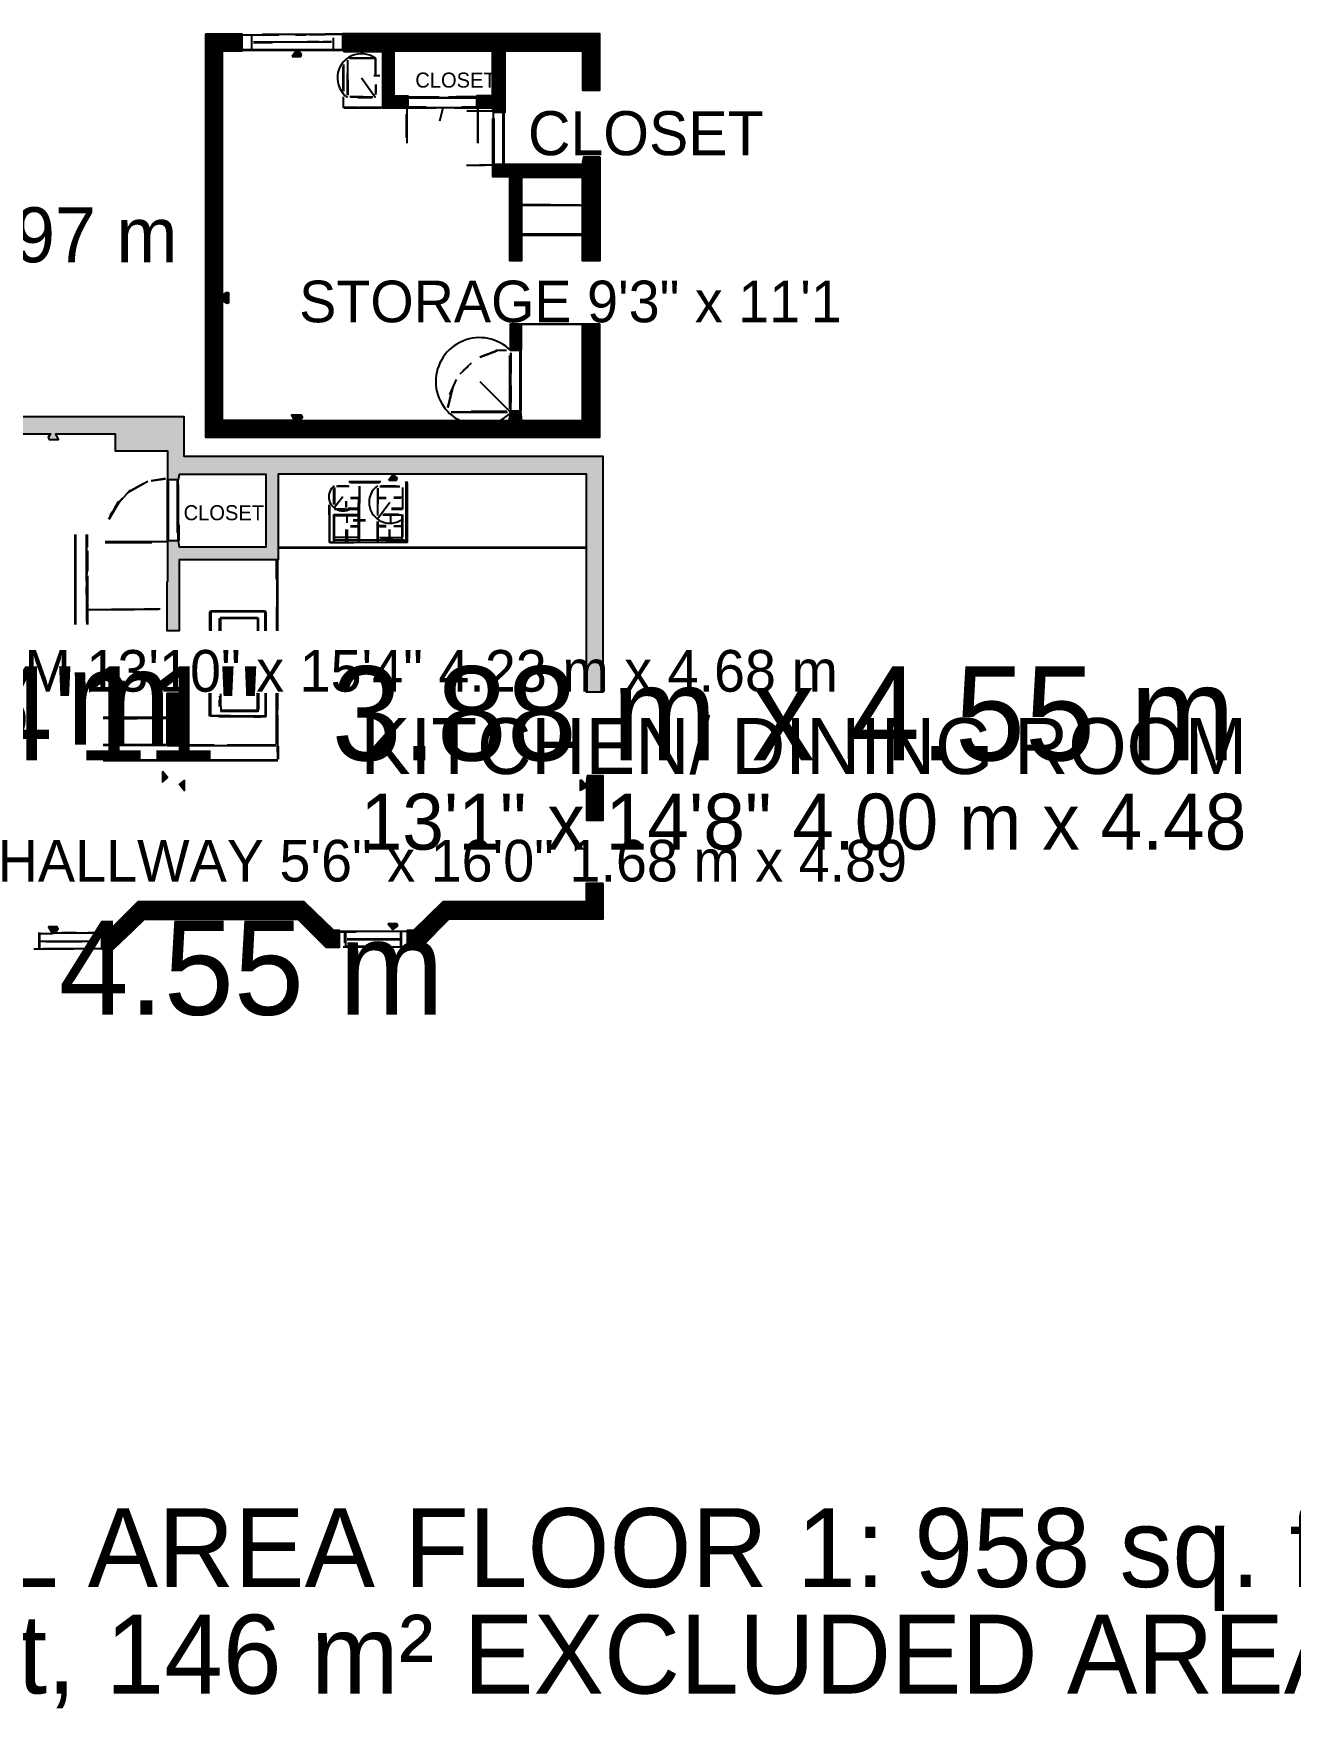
# Model space of a CAD drawing. Header units: feet. Extents: x 5 to 289, y -7 to 101.
# Drawn here: x 110.2 to 185.6, y -7.3 to 93.8 of the extents above; entities that cross this region are included whole.
import ezdxf

# ---------------------------------------------------------------- set-up
doc = ezdxf.new("R2010")
doc.units = ezdxf.units.FT
doc.header["$MEASUREMENT"] = 0
for name, color, linetype in [('A-ANNO', 2, 'CONTINUOUS'), ('A-DIMS', 2, 'CONTINUOUS'), ('A-DOOR', 1, 'CONTINUOUS'), ('A-FIXT', 5, 'CONTINUOUS'), ('A-GLAZ', 4, 'CONTINUOUS'), ('A-HATCH', 251, 'CONTINUOUS'), ('A-WALL', 7, 'CONTINUOUS')]:
    doc.layers.add(name, color=color, linetype=linetype)

msp = doc.modelspace()

# ---------------------------------------------------------------- hatches: boundary and pattern name
at = {"layer": 'A-HATCH'}
h = msp.add_hatch(dxfattribs=at)
h.set_pattern_fill('SOLID', color=251)
h.paths.add_polyline_path([(120.475, 93.8), (120.475, 69.6), (144.15, 69.6), (144.15, 76.3875), (143.0875, 76.3875), (143.0875, 70.575), (139.475, 70.575), (139.4, 71.1625), (138.775, 71.1625), (138.7, 70.575), (126.15, 70.575), (126.3, 70.8), (126.225, 70.9125), (125.65, 70.9125), (125.8, 70.5875), (121.5, 70.5875), (121.5, 77.8), (121.75, 77.65), (121.875, 77.675), (121.875, 78.25), (121.75, 78.275), (121.5, 78.125), (121.5, 92.8), (122.6875, 92.8), (122.6875, 93.8)])
h = msp.add_hatch(dxfattribs=at)
h.set_pattern_fill('SOLID', color=251)
h.paths.add_polyline_path([(128.7, 93.8125), (128.7, 92.825), (128.775, 92.75), (131.1125, 92.75), (131.1125, 89.3625), (132.6375, 89.3625), (132.6375, 90.0625), (131.8125, 90.0625), (131.8125, 92.8), (137.6875, 92.8), (137.6875, 90.0875), (136.775, 90.0875), (136.7375, 89.975), (136.7375, 89.3625), (137.675, 89.3625), (137.8, 89.1125), (138.4625, 89.1125), (138.4625, 92.8), (143.1125, 92.8), (143.1125, 90.425), (144.15, 90.425), (144.15, 93.8125)])
h = msp.add_hatch(dxfattribs=at)
h.set_pattern_fill('SOLID', color=251)
h.paths.add_polyline_path([(126.25, 92.575), (125.975, 92.875), (125.675, 92.4625), (126.2, 92.4625)])
h = msp.add_hatch(dxfattribs=at)
h.set_pattern_fill('SOLID', color=251)
h.paths.add_polyline_path([(144.175, 86.4125), (143.175, 86.4125), (143.1, 85.975), (137.7, 85.975), (137.7, 85.25), (138.725, 85.25), (138.725, 80.2), (139.4625, 80.2), (139.4625, 85.2125), (143.1, 85.2125), (143.1, 80.2), (144.175, 80.2)])
h = msp.add_hatch(dxfattribs=at)
h.set_pattern_fill('SOLID', color=251)
h.paths.add_polyline_path([(138.775, 76.3875), (138.775, 74.8125), (139.375, 74.8125), (139.45, 74.85), (139.45, 76.3875)])
h = msp.add_hatch(dxfattribs=at)
h.set_pattern_fill('SOLID', color=251)
h.paths.add_polyline_path([(80.375, 70.8125), (80.375, 66.9625), (81.3875, 66.9625), (81.3875, 68.675), (93.975, 68.675), (93.8, 68.4), (93.85, 68.3375), (94.4, 68.3375), (94.425, 68.45), (94.275, 68.675), (107.2375, 68.675), (107.2375, 67.8375), (107.9375, 67.8375), (107.9375, 69.8), (111.175, 69.8), (111.025, 69.575), (111.1, 69.4625), (111.65, 69.4625), (111.5, 69.8), (115.0625, 69.8), (115.0625, 68.775), (118.1875, 68.775), (118.1875, 67.05), (118.85, 67.05), (118.925, 67.375), (124.1, 67.375), (124.1, 63), (118.925, 63), (118.85, 63.3625), (118.2, 63.3625), (118.2, 60.925), (118.1625, 60.875), (118.1625, 57.9875), (118.9125, 57.9875), (118.9125, 62.25), (124.8625, 62.25), (124.8625, 67.4), (143.3375, 67.4), (143.3375, 54.3), (144.35, 54.3), (144.35, 68.425), (119.1875, 68.425), (119.1875, 70.8125)])
h = msp.add_hatch(dxfattribs=at)
h.set_pattern_fill('SOLID', color=251)
h.paths.add_polyline_path([(132, 67.125), (131.75, 67.35), (131.475, 67.0125), (131.95, 67.0125)])
h = msp.add_hatch(dxfattribs=at)
h.set_pattern_fill('SOLID', color=251)
h.paths.add_polyline_path([(118.1625, 54.2125), (118.1625, 51.0875), (118.875, 51.0875), (118.875, 54.2125)])
h = msp.add_hatch(dxfattribs=at)
h.set_pattern_fill('SOLID', color=251)
h.paths.add_polyline_path([(117.9, 49.525), (117.9, 48.9), (118.2, 49.15)])
h = msp.add_hatch(dxfattribs=at)
h.set_pattern_fill('SOLID', color=251)
h.paths.add_polyline_path([(119.225, 49), (118.925, 48.75), (119.225, 48.375)])
h = msp.add_hatch(dxfattribs=at)
h.set_pattern_fill('SOLID', color=251)
h.paths.add_polyline_path([(143.4, 49.2625), (143.325, 48.7), (143.075, 48.975), (142.975, 48.975), (142.975, 48.4), (143.35, 48.6), (143.35, 46.5875), (144.35, 46.5875), (144.35, 49.2625)])
h = msp.add_hatch(dxfattribs=at)
h.set_pattern_fill('SOLID', color=251)
h.paths.add_polyline_path([(144.35, 42.8), (143.3375, 42.8), (143.3375, 41.7), (134.725, 41.7), (132.975, 39.9625), (132.575, 39.9625), (132.575, 38.975), (133.425, 38.975), (135.1, 40.675), (144.35, 40.675)])
h = msp.add_hatch(dxfattribs=at)
h.set_pattern_fill('SOLID', color=251)
h.paths.add_polyline_path([(114.225, 39.8375), (114.225, 38.8625), (114.95, 38.8625), (116.825, 40.65), (126.025, 40.65), (127.7, 38.9625), (128.5125, 38.9625), (128.5125, 39.9625), (128.175, 39.9625), (126.4, 41.7), (116.425, 41.7), (114.55, 39.8375)])
h = msp.add_hatch(dxfattribs=at)
h.set_pattern_fill('SOLID', color=251)
h.paths.add_polyline_path([(111.05, 40.1875), (111.3, 39.8), (111.425, 39.825), (111.625, 40.075), (111.575, 40.1875)])
h = msp.add_hatch(dxfattribs=at)
h.set_pattern_fill('SOLID', color=251)
h.paths.add_polyline_path([(131.45, 40.3625), (131.725, 40.025), (132.025, 40.25), (131.975, 40.3625)])

# ---------------------------------------------------------------- linework, layer by layer
at = {"layer": 'A-ANNO', "color": 2}
for p, q in [((124.925, 63), (143.275, 63)), ((124.925, 62.975), (143.275, 62.975)), ((124.925, 62.95), (143.275, 62.95)), ((114.325, 50.225), (124.825, 50.225)), ((114.325, 50.2), (124.825, 50.2)), ((114.325, 50.175), (124.8, 50.175))]:
    msp.add_line(p, q, dxfattribs=at)
at = {"layer": 'A-DOOR', "color": 1}
for p, q in [((129.8375, 91.175), (130.675, 90)), ((136.9375, 72.9375), (138.8002, 71.0748)), ((128.725, 66.0125), (128.2, 65.35)), ((131.55, 65.675), (130.8, 64.675))]:
    msp.add_line(p, q, dxfattribs=at)
for centre, radius, start, end in [((129.8375, 91.175), 1.4429, 54.52002, 234.520035), ((136.9375, 72.9375), 2.6342, 45, 315.769043), ((128.725, 66.0125), 0.8453, 128.395157, 308.395172), ((131.55, 65.675), 1.25, 126.869896, 306.869904)]:
    msp.add_arc(centre, radius, start, end, dxfattribs=at)
at = {"layer": 'A-FIXT', "color": 5}
for p, q in [((123.25, 92.9), (123.25, 93.8)), ((123.35, 93.325), (124.125, 93.325)), ((123.35, 93.3), (124.5, 93.3)), ((124.15, 93.325), (124.975, 93.325)), ((124.6, 93.7875), (126, 93.7875)), ((125.875, 93.75), (126.525, 93.75)), ((126.6, 93.35), (127.3, 93.35)), ((126.725, 93.775), (127.65, 93.775)), ((127.55, 93.35), (128.05, 93.35)), ((127.65, 93.825), (128.675, 93.825)), ((128.15, 93.575), (128.15, 92.925)), ((129.025, 91.45), (129.025, 92.225)), ((130.6625, 92.375), (130.6625, 91.3)), ((130.7, 91.3), (130.7, 92.325)), ((128.7375, 91.875), (128.7375, 90.425)), ((128.7375, 90.475), (128.7375, 91.8)), ((129, 90.15), (129, 91.425)), ((129.0125, 91.775), (129.0125, 91.075)), ((129.025, 91.05), (129.025, 90.125)), ((130.575, 91.3125), (130.95, 91.3125)), ((128.7625, 89.4), (128.7625, 90.025)), ((129.15, 90.05), (129.95, 90.05)), ((129.175, 90.025), (130.525, 90.025)), ((129.625, 90), (130.475, 90)), ((130.6875, 90.75), (130.6875, 90.15)), ((130.7, 90.775), (130.7, 90.275)), ((132.675, 90.0375), (133.825, 90.0375)), ((133.1, 90.025), (134.5, 90.025)), ((135.075, 90.025), (135.875, 90.025)), ((135.55, 90.05), (136.7, 90.05)), ((135.9, 90.025), (136.7, 90.025)), ((128.725, 89.4125), (129.65, 89.4125)), ((129.675, 89.4), (130.4, 89.4)), ((129.7, 89.4125), (131.05, 89.4125)), ((132.55, 87.6), (132.55, 89)), ((132.65, 89.425), (133.725, 89.425)), ((132.65, 89.375), (133.825, 89.375)), ((133.875, 89.375), (134.325, 89.375)), ((134.55, 88.6), (134.75, 89.375)), ((135.4, 89.375), (136.725, 89.375)), ((135.85, 89.425), (136.725, 89.425)), ((136.175, 89.2), (137.125, 89.2)), ((136.15, 85.9375), (137.25, 85.9375)), ((136.925, 85.95), (137.675, 85.95)), ((136.95, 74.425), (138, 74.825)), ((137.9, 74.825), (138.55, 74.825)), ((135.775, 73.4), (136.275, 73.85)), ((135.925, 73.575), (136.45, 74.05)), ((136.975, 74.4), (137.975, 74.775)), ((138.8125, 74.65), (138.8125, 73.425)), ((135.15, 72.15), (135.55, 73.05)), ((135.025, 71.375), (135.3, 72.55)), ((135.05, 71.375), (135.375, 72.7)), ((138.825, 71.675), (138.825, 72.7)), ((115.775, 66.25), (117.025, 66.95)), ((115.975, 66.4), (116.775, 66.825)), ((117.225, 67), (118.075, 67.125)), ((117.225, 66.975), (118.075, 67.1)), ((114.675, 64.675), (115.25, 65.725)), ((114.7, 64.675), (115.35, 65.8)), ((114.75, 64.925), (115.475, 65.925)), ((115.025, 65.4), (115.975, 66.425)), ((128.175, 65.55), (128.175, 66.5)), ((128.2125, 65.6), (128.2125, 66.55)), ((128.2375, 65.675), (128.2375, 66.575)), ((128.2375, 65.55), (128.2375, 66.125)), ((128.35, 66.65), (129.1, 66.65)), ((128.4, 66.675), (129.05, 66.675)), ((128.925, 65.375), (128.925, 65.75)), ((128.95, 65.375), (128.95, 65.75)), ((129.175, 65.975), (129.725, 65.975)), ((129.175, 65.925), (129.725, 65.925)), ((129.675, 65.525), (129.675, 65.95)), ((129.725, 66.65), (129.725, 65.625)), ((130.8, 66.5), (130.8, 65.825)), ((130.8125, 66.275), (130.8125, 65.15)), ((130.8125, 65.975), (130.8125, 64.925)), ((130.825, 66.525), (130.825, 65.6)), ((130.825, 65.925), (131.325, 65.925)), ((130.85, 65.975), (131.325, 65.975)), ((130.95, 66.625), (132.15, 66.625)), ((130.975, 66.65), (132.125, 66.65)), ((131.025, 66.675), (131.9, 66.675)), ((131.775, 66), (132.325, 66)), ((131.775, 65.95), (132.2, 65.95)), ((132.3, 66.575), (132.3, 65.275)), ((127.9, 64.925), (127.9, 65.525)), ((128.175, 64.875), (128.175, 64.45)), ((128.325, 65.2875), (128.85, 65.2875)), ((128.975, 64.45), (128.975, 64.85)), ((129.05, 65.3375), (129.725, 65.3375)), ((129.05, 65.3125), (129.725, 65.3125)), ((130.8, 65.625), (130.8, 64.9)), ((131.125, 64.9375), (132.25, 64.9375)), ((131.15, 64.95), (131.925, 64.95)), ((131.175, 64.975), (132.075, 64.975)), ((131.575, 64.95), (131.575, 64.45)), ((131.65, 65.325), (132.3, 65.325)), ((131.65, 65.3), (132.3, 65.3)), ((131.65, 65.275), (132.3, 65.275)), ((132.3125, 64.95), (132.3125, 63.6)), ((132.325, 63.625), (132.325, 64.725)), ((113.375, 63.75), (113.375, 63)), ((118.875, 64.325), (118.875, 63.375)), ((127.925, 64.25), (127.925, 63.275)), ((128.175, 64.05), (128.175, 64.425)), ((128.925, 63.325), (128.925, 64.05)), ((128.95, 63.325), (128.95, 64)), ((128.975, 64.05), (128.975, 63.275)), ((129.175, 64.275), (129.575, 64.275)), ((129.175, 64.25), (129.575, 64.25)), ((129.175, 64.225), (129.575, 64.225)), ((129.35, 64.625), (130.075, 64.625)), ((129.35, 64.6), (130.075, 64.6)), ((129.7125, 63.975), (129.7125, 63.275)), ((130.8125, 63.275), (130.8125, 64.525)), ((130.825, 64.2875), (131.325, 64.2875)), ((130.85, 63.275), (130.85, 64.525)), ((130.925, 64.225), (131.325, 64.225)), ((131.525, 63.275), (131.525, 64.05)), ((131.55, 63.275), (131.55, 64.05)), ((131.775, 64.275), (132.2, 64.275)), ((131.775, 64.25), (132.2, 64.25)), ((113.4, 62.775), (113.4, 61.55)), ((127.975, 63.275), (129.375, 63.275)), ((128.475, 63.425), (129.375, 63.425)), ((130.925, 63.575), (132.3, 63.575)), ((131.025, 63.55), (131.725, 63.55)), ((131.325, 63.325), (132.5, 63.325)), ((131.8, 63.4125), (132.5, 63.4125)), ((113.35, 62.125), (113.35, 61.375)), ((124.75, 61.075), (124.75, 62.2)), ((113.325, 60.175), (113.325, 60.625)), ((113.4, 59.675), (113.4, 58.35)), ((113.35, 59.625), (113.35, 58.45)), ((113.475, 59.25), (114.25, 59.25)), ((116.825, 59.2875), (117.75, 59.2875)), ((120.7375, 59.1), (120.7375, 57.975)), ((120.7375, 58), (120.7375, 59.1)), ((120.775, 57.975), (120.775, 59.1)), ((120.8, 59.1), (120.8, 57.975)), ((121.325, 57.975), (121.325, 58.7)), ((121.35, 57.975), (121.35, 58.725)), ((121.375, 57.975), (121.375, 58.725)), ((121.4, 57.975), (121.4, 58.725)), ((121.675, 58.725), (122.2, 58.725)), ((123.625, 57.975), (123.625, 58.75)), ((123.65, 57.975), (123.65, 58.75)), ((124.05, 57.975), (124.05, 59.1)), ((124.075, 57.975), (124.075, 59.1)), ((124.1, 57.975), (124.1, 59.1)), ((124.125, 57.975), (124.125, 59.1)), ((124.75, 59.4), (124.75, 58)), ((120.725, 52.85), (120.725, 54.225)), ((120.75, 52.85), (120.75, 54.225)), ((120.775, 52.85), (120.775, 54.225)), ((120.8, 52.85), (120.8, 54.225)), ((121.325, 54.05), (121.425, 53.175)), ((121.325, 53.425), (121.325, 53.825)), ((121.375, 54.175), (121.375, 53.575)), ((123.6, 53.225), (123.6, 54.225)), ((123.6375, 54.225), (123.6375, 53.225)), ((123.675, 53.225), (123.675, 54.225)), ((124.0625, 54.225), (124.0625, 52.85)), ((124.075, 52.85), (124.075, 54.225)), ((124.1125, 52.825), (124.1125, 54.225)), ((124.775, 53.925), (124.775, 52.775)), ((124.8, 54.225), (124.8, 53.225)), ((114.325, 52.7375), (115.325, 52.7375)), ((115.35, 52.7), (115.85, 52.7)), ((115.875, 52.7), (116.375, 52.7)), ((116.65, 52.7125), (118.1, 52.7125)), ((120.825, 52.875), (121.95, 52.875)), ((121.95, 52.8125), (123.35, 52.8125)), ((123.375, 52.8), (123.775, 52.8)), ((119, 51.1), (120.4, 51.1)), ((122.85, 51.125), (123.975, 51.125)), ((123.525, 51.125), (124.7, 51.125)), ((124.85, 51.05), (124.85, 50.25)), ((110.45, 39.8), (111.25, 39.8)), ((110.4875, 39.85), (110.4875, 38.9)), ((110.5, 38.9), (110.5, 39.85)), ((110.5125, 39.85), (110.5125, 38.9)), ((111.875, 39.85), (112.725, 39.85)), ((113.425, 39.85), (114.25, 39.85)), ((128.575, 39.9), (129.525, 39.9)), ((128.85, 39.225), (128.85, 39.9)), ((128.9, 38.975), (128.9, 39.9)), ((132.2, 39.025), (132.2, 39.875)), ((132.225, 39.95), (132.225, 39.025)), ((132.25, 39.025), (132.25, 39.95)), ((112.875, 38.8875), (114.2, 38.8875)), ((128.875, 39.025), (130.25, 39.025))]:
    msp.add_line(p, q, dxfattribs=at)
at = {"layer": 'A-GLAZ', "color": 4}
for p, q in [((122.725, 93.7625), (124.875, 93.7625)), ((123.55, 93.325), (127.825, 93.325)), ((123.875, 93.7875), (126.7, 93.7875)), ((125, 93.325), (128.05, 93.325)), ((126.475, 93.7875), (128.7, 93.7875)), ((122.725, 92.875), (128.65, 92.875)), ((122.725, 92.85), (128.65, 92.85)), ((122.725, 92.825), (128.65, 92.825)), ((129.125, 92.35), (130.675, 92.35)), ((129.15, 92.375), (130.675, 92.375)), ((128.775, 90.375), (128.775, 91.975)), ((132.675, 90), (136.7, 90)), ((128.8, 89.375), (131.05, 89.375)), ((132.575, 87.25), (132.575, 89.325)), ((132.65, 89.4), (136.725, 89.4)), ((132.675, 89.975), (136.7, 89.975)), ((136.175, 89.1875), (137.7, 89.1875)), ((136.825, 87.25), (136.825, 89.325)), ((136.85, 87.25), (136.85, 89.3)), ((137.75, 89.125), (137.75, 86.025)), ((137.775, 86.025), (137.775, 89.075)), ((138.35, 86.025), (138.35, 89.075)), ((138.375, 86.025), (138.375, 89.075)), ((138.4, 86.025), (138.4, 89.075)), ((137.725, 86), (137.725, 88.725)), ((137.8, 86.025), (137.8, 88.725)), ((139.5, 83.575), (141.175, 83.575)), ((139.5, 83.55), (142.925, 83.55)), ((139.5, 83.525), (143.05, 83.525)), ((139.5, 81.8), (143.05, 81.8)), ((139.5, 81.775), (143.05, 81.775)), ((139.5, 81.75), (143.05, 81.75)), ((139.5, 81.725), (143.05, 81.725)), ((139.425, 76.4), (143.125, 76.4)), ((139.5, 76.375), (143.075, 76.375)), ((138.75, 71.3), (138.75, 74.5)), ((138.7875, 74.65), (138.7875, 71.225)), ((138.7875, 71.625), (138.7875, 74.125)), ((139.375, 71.2), (139.375, 74.775)), ((139.4, 71.2), (139.4, 74.8)), ((139.425, 71.175), (139.425, 74.8)), ((135.225, 71.125), (138.575, 71.125)), ((135.25, 71.1), (138.6, 71.1)), ((136.425, 71.15), (138.55, 71.15)), ((118.2, 63.375), (118.2, 67.05)), ((118.225, 63.375), (118.225, 67.025)), ((118.25, 63.4), (118.25, 67.025)), ((118.8, 63.85), (118.8, 67.025)), ((118.8375, 63.4), (118.8375, 67.05)), ((118.8375, 66.75), (118.8375, 64.35)), ((129.075, 66.925), (131, 66.925)), ((129.125, 66.9), (130.95, 66.9)), ((129.2, 66.875), (130.875, 66.875)), ((132.525, 63.275), (132.525, 66.925)), ((132.55, 63.275), (132.55, 66.925)), ((132.575, 63.275), (132.575, 66.925)), ((132.6, 63.275), (132.6, 66.85)), ((118.8625, 63.4), (118.8625, 65.75)), ((129.7, 66.65), (129.7, 64.1)), ((129.7, 66.225), (129.7, 63.275)), ((127.9125, 63.275), (127.9125, 65.475)), ((127.95, 63.275), (127.95, 65.45)), ((128.175, 64.95), (129.725, 64.95)), ((128.175, 64.925), (129.725, 64.925)), ((128.175, 64.9), (129.7, 64.9)), ((128.1875, 63.275), (128.1875, 64.95)), ((128.225, 65.2625), (129.725, 65.2625)), ((128.225, 63.275), (128.225, 64.95)), ((129.6375, 65.65), (129.6375, 64.05)), ((129.6625, 63.275), (129.6625, 64.8)), ((132.275, 63.275), (132.275, 64.95)), ((112.65, 58.35), (112.65, 63.75)), ((112.675, 58.35), (112.675, 63.75)), ((112.7, 58.35), (112.7, 63.75)), ((113.3375, 60.95), (113.3375, 63.75)), ((113.3625, 58.5), (113.3625, 63.725)), ((114.45, 63.325), (118.15, 63.325)), ((114.45, 63.275), (117.25, 63.275)), ((127.9, 63.3), (132.6, 63.3)), ((128.175, 63.425), (130.85, 63.425)), ((128.2, 63.5875), (129.7, 63.5875)), ((130.325, 63.425), (132.375, 63.425)), ((124.775, 57.975), (124.775, 62.2)), ((124.8, 57.975), (124.8, 62.2)), ((124.825, 57.975), (124.825, 62.225)), ((113.375, 58.35), (113.375, 61.275)), ((113.3875, 61.275), (113.3875, 59.7)), ((113.35, 59.25), (116.2, 59.25)), ((114.825, 59.275), (116.875, 59.275)), ((116.025, 59.2625), (117.65, 59.2625)), ((120.725, 59.125), (124.125, 59.125)), ((120.75, 59.15), (124.1, 59.15)), ((120.825, 59.175), (124.025, 59.175)), ((121.35, 58.775), (123.6, 58.775)), ((121.35, 58.725), (123.65, 58.725)), ((124.75, 51.175), (124.75, 54.225)), ((124.8, 50.675), (124.8, 54.225)), ((114.325, 52.775), (118.1, 52.775)), ((114.325, 52.725), (118.1, 52.725)), ((115.475, 52.7375), (118.05, 52.7375)), ((120.75, 52.8625), (124.125, 52.8625)), ((121.25, 52.825), (124.125, 52.825)), ((121.35, 53.2), (123.675, 53.2)), ((121.375, 53.1625), (123.675, 53.1625)), ((121.375, 53.1375), (123.625, 53.1375)), ((124.8125, 50.25), (124.8125, 52.9)), ((114.325, 51.15), (118.1, 51.15)), ((114.325, 51.1), (118.1, 51.1)), ((118.875, 51.075), (124.7, 51.075)), ((118.925, 51.125), (121, 51.125)), ((121.775, 51.1125), (124.25, 51.1125)), ((111.45, 39.825), (114.2, 39.825)), ((128.575, 39.925), (131.5, 39.925)), ((128.7, 39.925), (132.525, 39.925)), ((128.975, 39.475), (132.125, 39.475)), ((128.975, 39.45), (132.125, 39.45)), ((130.125, 39.9375), (132.525, 39.9375)), ((110.175, 38.875), (112.575, 38.875)), ((110.6, 39.325), (113.75, 39.325)), ((110.75, 38.8875), (113.575, 38.8875)), ((110.875, 39.3125), (113.05, 39.3125)), ((111.65, 39.3375), (113.85, 39.3375)), ((128.75, 38.9875), (130.25, 38.9875)), ((128.975, 39.425), (132.125, 39.425)), ((129, 39), (132.575, 39))]:
    msp.add_line(p, q, dxfattribs=at)
at = {"layer": 'A-WALL', "color": 7}
for p, q in [((125.975, 92.875), (125.675, 92.4625)), ((125.675, 92.4625), (126.2, 92.4625)), ((126.25, 92.575), (125.975, 92.875)), ((126.2, 92.4625), (126.25, 92.575)), ((131.75, 67.35), (131.475, 67.0125)), ((131.475, 67.0125), (131.95, 67.0125)), ((132, 67.125), (131.75, 67.35)), ((131.95, 67.0125), (132, 67.125)), ((118.1625, 54.2125), (118.1625, 51.0875)), ((118.875, 54.2125), (118.1625, 54.2125)), ((118.875, 51.0875), (118.875, 54.2125)), ((118.1625, 51.0875), (118.875, 51.0875)), ((131.975, 40.3625), (131.45, 40.3625)), ((131.45, 40.3625), (131.725, 40.025)), ((131.725, 40.025), (132.025, 40.25)), ((132.025, 40.25), (131.975, 40.3625))]:
    msp.add_line(p, q, dxfattribs=at)
for points in [[(120.475, 93.8), (120.475, 69.6), (144.15, 69.6), (144.15, 76.3875), (143.0875, 76.3875), (143.0875, 70.575), (139.475, 70.575), (139.4, 71.1625), (138.775, 71.1625), (138.7, 70.575), (126.15, 70.575), (126.3, 70.8), (126.225, 70.9125), (125.65, 70.9125), (125.8, 70.5875), (121.5, 70.5875), (121.5, 77.8), (121.75, 77.65), (121.875, 77.675), (121.875, 78.25), (121.75, 78.275), (121.5, 78.125), (121.5, 92.8), (122.6875, 92.8), (122.6875, 93.8)], [(128.7, 93.8125), (128.7, 92.825), (128.775, 92.75), (131.1125, 92.75), (131.1125, 89.3625), (132.6375, 89.3625), (132.6375, 90.0625), (131.8125, 90.0625), (131.8125, 92.8), (137.6875, 92.8), (137.6875, 90.0875), (136.775, 90.0875), (136.7375, 89.975), (136.7375, 89.3625), (137.675, 89.3625), (137.8, 89.1125), (138.4625, 89.1125), (138.4625, 92.8), (143.1125, 92.8), (143.1125, 90.425), (144.15, 90.425), (144.15, 93.8125)], [(144.175, 86.4125), (143.175, 86.4125), (143.1, 85.975), (137.7, 85.975), (137.7, 85.25), (138.725, 85.25), (138.725, 80.2), (139.4625, 80.2), (139.4625, 85.2125), (143.1, 85.2125), (143.1, 80.2), (144.175, 80.2)], [(138.775, 76.3875), (138.775, 74.8125), (139.375, 74.8125), (139.45, 74.85), (139.45, 76.3875)], [(117.9, 49.525), (117.9, 48.9), (118.2, 49.15)], [(119.225, 49), (118.925, 48.75), (119.225, 48.375)], [(143.4, 49.2625), (143.325, 48.7), (143.075, 48.975), (142.975, 48.975), (142.975, 48.4), (143.35, 48.6), (143.35, 46.5875), (144.35, 46.5875), (144.35, 49.2625)], [(144.35, 42.8), (143.3375, 42.8), (143.3375, 41.7), (134.725, 41.7), (132.975, 39.9625), (132.575, 39.9625), (132.575, 38.975), (133.425, 38.975), (135.1, 40.675), (144.35, 40.675)], [(114.225, 39.8375), (114.225, 38.8625), (114.95, 38.8625), (116.825, 40.65), (126.025, 40.65), (127.7, 38.9625), (128.5125, 38.9625), (128.5125, 39.9625), (128.175, 39.9625), (126.4, 41.7), (116.425, 41.7), (114.55, 39.8375)], [(111.05, 40.1875), (111.3, 39.8), (111.425, 39.825), (111.625, 40.075), (111.575, 40.1875)]]:
    msp.add_lwpolyline(points, close=True, dxfattribs=at)
msp.add_lwpolyline([(107.9375, 69.8), (111.175, 69.8), (111.025, 69.575), (111.1, 69.4625), (111.65, 69.4625), (111.5, 69.8), (115.0625, 69.8), (115.0625, 68.775), (118.1875, 68.775), (118.1875, 67.05), (118.85, 67.05), (118.925, 67.375), (124.1, 67.375), (124.1, 63), (118.925, 63), (118.85, 63.3625), (118.2, 63.3625), (118.2, 60.925), (118.1625, 60.875), (118.1625, 57.9875), (118.9125, 57.9875), (118.9125, 62.25), (124.8625, 62.25), (124.8625, 67.4), (143.3375, 67.4), (143.3375, 54.3), (144.35, 54.3), (144.35, 68.425), (119.1875, 68.425), (119.1875, 70.8125), (80.375, 70.8125)], dxfattribs=at)

# ---------------------------------------------------------------- texts
at = {"layer": 'A-ANNO', "color": 2}
for height, p in [(0.9021, (133.075, 90.5876)), (2.64367, (139.8354, 86.5273)), (0.9021, (119.1646, 64.6087))]:
    msp.add_text('CLOSET', height=height, dxfattribs=at).set_placement(p)
at = {"layer": 'A-DIMS', "color": 2}
for s, height, p in [('PRIMARY BEDROOM 13\'2" x 13\'0" 4.02 m x 3.97 m', 3.300592, (16.3572, 80.0974)), ('STORAGE 9\'3" x 11\'1', 2.501094, (126.1005, 76.4943)), ('7\'6" x 6\'0" 2.29 m x 1.83 m', 5.656438, (29.0141, 51.1285)), ('LIVING ROOM 13\'10" x 15\'4" 4.23 m x 4.68 m', 2.501094, (90.1005, 54.3128)), ('BEDROOM 12\'9" x 14\'11"  3.88 m x 4.55 m', 5.656438, (36.9727, 50.1807)), ('KITCHEN/ DINING ROOM', 3.364089, (129.7877, 49.368)), ('13\'1" x 14\'8" 4.00 m x 4.48', 3.364089, (129.7877, 44.8265)), ('HALLWAY 5\'6" x 16\'0" 1.68 m x 4.89', 2.501085, (108.0031, 42.9138)), ('7\'9" x 14\'11" 2.35 m x 4.55 m', 5.656438, (36.9727, 34.9083)), ('GROSS INTERNAL AREA FLOOR 1: 958 sq. ft, 89 m², FLOOR 2: 622 sq. ft, 57 m²', 4.735965, (55.6958, 0.5453)), ('TOTAL: 1,580 sq. ft, 146 m² EXCLUDED AREA: VERANDA: 330 sq. ft, 30 m', 4.735965, (55.6958, -5.8483))]:
    msp.add_text(s, height=height, dxfattribs=at).set_placement(p)

doc.saveas('drawing.dxf')
